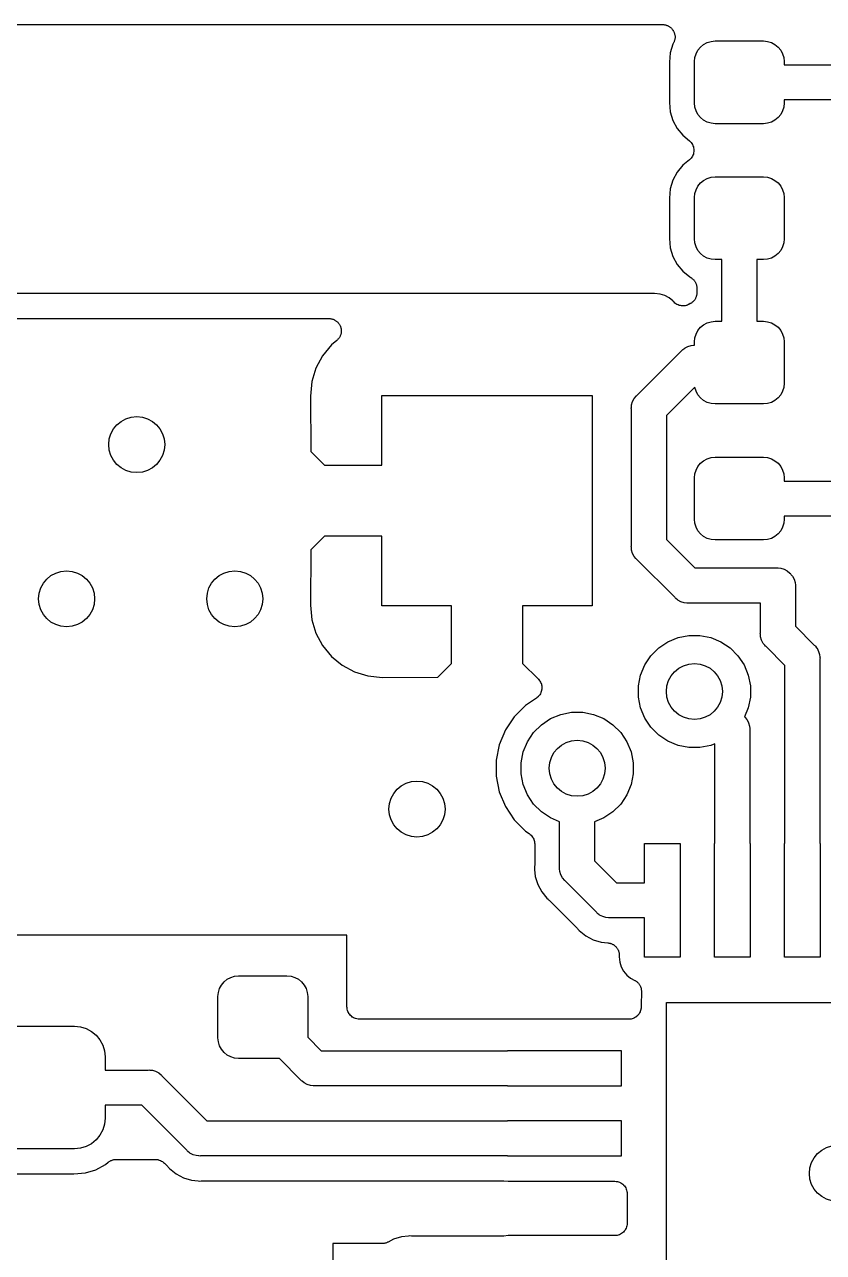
# Model space of a CAD drawing. Extents: x 1.98 to 5.9, y -3.93 to -1.98.
# Drawn here: x 4.5 to 4.7244, y -2.3214 to -1.9765 of the extents above; entities that cross this region are included whole.
import ezdxf

# ---------------------------------------------------------------- set-up
doc = ezdxf.new("R2010")
doc.units = 0
doc.header["$MEASUREMENT"] = 0
doc.layers.add('BLACK', color=7, linetype='CONTINUOUS')

msp = doc.modelspace()

# ---------------------------------------------------------------- linework, layer by layer
at = {"layer": 'BLACK', "linetype": 'CONTINUOUS'}
for p, q in [((2.27122, -1.97649), (4.67924, -1.97649)), ((4.67924, -1.97649), (4.67929, -1.97649)), ((4.67929, -1.97649), (4.67945, -1.97651)), ((4.67945, -1.97651), (4.67961, -1.97651)), ((4.67961, -1.97651), (4.67979, -1.97654)), ((4.67979, -1.97654), (4.67996, -1.97656)), ((4.67996, -1.97656), (4.68012, -1.97661)), ((4.68012, -1.97661), (4.68028, -1.97665)), ((4.68028, -1.97665), (4.68044, -1.97672)), ((4.68044, -1.97672), (4.68062, -1.97677)), ((4.68062, -1.97677), (4.68076, -1.97685)), ((4.68076, -1.97685), (4.68091, -1.97691)), ((4.68091, -1.97691), (4.68106, -1.97701)), ((4.68106, -1.97701), (4.68121, -1.9771)), ((4.68121, -1.9771), (4.68134, -1.97721)), ((4.68134, -1.97721), (4.68147, -1.9773)), ((4.68147, -1.9773), (4.6816, -1.97742)), ((4.6816, -1.97742), (4.68174, -1.97754)), ((4.68174, -1.97754), (4.68184, -1.97767)), ((4.68184, -1.97767), (4.68195, -1.97778)), ((4.68195, -1.97778), (4.68205, -1.97793)), ((4.68205, -1.97793), (4.68217, -1.97807)), ((4.68217, -1.97807), (4.68224, -1.97822)), ((4.68224, -1.97822), (4.68233, -1.97835)), ((4.68233, -1.97835), (4.6824, -1.97852)), ((4.6824, -1.97852), (4.68248, -1.97868)), ((4.68248, -1.97868), (4.68253, -1.97883)), ((4.68253, -1.97883), (4.68259, -1.97898)), ((4.68259, -1.97898), (4.68262, -1.97916)), ((4.68262, -1.97916), (4.68267, -1.97933)), ((4.68267, -1.97933), (4.68269, -1.97949)), ((4.68269, -1.97949), (4.68272, -1.97965)), ((4.68272, -1.97965), (4.68272, -1.97983)), ((4.68213, -1.982), (4.6814, -1.9844)), ((4.68232, -1.98164), (4.68213, -1.982)), ((4.68239, -1.98149), (4.68232, -1.98164)), ((4.68246, -1.98134), (4.68239, -1.98149)), ((4.68252, -1.98117), (4.68246, -1.98134)), ((4.68259, -1.98101), (4.68252, -1.98117)), ((4.68262, -1.98085), (4.68259, -1.98101)), ((4.68267, -1.98069), (4.68262, -1.98085)), ((4.68268, -1.98051), (4.68267, -1.98069)), ((4.68272, -1.98034), (4.68268, -1.98051)), ((4.68272, -1.97983), (4.68274, -1.98001)), ((4.68274, -1.98001), (4.68272, -1.98017)), ((4.68272, -1.98017), (4.68272, -1.98034)), ((4.68917, -1.98368), (4.68989, -1.9828)), ((4.68989, -1.9828), (4.69077, -1.98208)), ((4.69077, -1.98208), (4.69177, -1.98154)), ((4.69177, -1.98154), (4.69286, -1.98121)), ((4.69286, -1.98121), (4.694, -1.9811)), ((4.694, -1.9811), (4.70758, -1.9811)), ((4.70758, -1.9811), (4.70871, -1.98121)), ((4.70871, -1.98121), (4.7098, -1.98154)), ((4.7098, -1.98154), (4.7108, -1.98208)), ((4.7108, -1.98208), (4.71168, -1.9828)), ((4.71168, -1.9828), (4.71241, -1.98368)), ((4.6814, -1.9844), (4.68114, -1.98708)), ((4.68819, -1.98691), (4.6883, -1.98578)), ((4.6883, -1.98578), (4.68863, -1.98469)), ((4.68863, -1.98469), (4.68917, -1.98368)), ((4.71241, -1.98368), (4.71294, -1.98469)), ((4.71294, -1.98469), (4.71327, -1.98578)), ((4.71327, -1.98578), (4.71339, -1.98691)), ((4.68114, -1.98708), (4.68114, -1.99835)), ((4.68819, -1.99852), (4.68819, -1.98691)), ((4.71339, -1.98691), (4.71339, -1.9878)), ((4.71339, -1.9878), (4.74331, -1.9878)), ((4.68114, -1.99835), (4.6814, -2.00103)), ((4.6883, -1.99966), (4.68819, -1.99852)), ((4.68863, -2.00075), (4.6883, -1.99966)), ((4.71327, -1.99966), (4.71294, -2.00075)), ((4.71339, -1.99852), (4.71327, -1.99966)), ((4.74331, -1.99764), (4.71339, -1.99764)), ((4.71339, -1.99764), (4.71339, -1.99852)), ((4.6814, -2.00103), (4.68213, -2.00344)), ((4.68213, -2.00344), (4.68332, -2.00566)), ((4.68917, -2.00175), (4.68863, -2.00075)), ((4.68989, -2.00263), (4.68917, -2.00175)), ((4.69077, -2.00335), (4.68989, -2.00263)), ((4.69177, -2.00389), (4.69077, -2.00335)), ((4.69286, -2.00422), (4.69177, -2.00389)), ((4.7098, -2.00389), (4.70871, -2.00422)), ((4.7108, -2.00335), (4.7098, -2.00389)), ((4.71168, -2.00263), (4.7108, -2.00335)), ((4.71241, -2.00175), (4.71168, -2.00263)), ((4.71294, -2.00075), (4.71241, -2.00175)), ((4.68332, -2.00566), (4.68492, -2.0076)), ((4.694, -2.00433), (4.69286, -2.00422)), ((4.70758, -2.00433), (4.694, -2.00433)), ((4.70871, -2.00422), (4.70758, -2.00433)), ((4.68492, -2.0076), (4.68675, -2.00911)), ((4.68675, -2.00911), (4.68677, -2.00912)), ((4.68677, -2.00912), (4.68677, -2.00912)), ((4.68677, -2.00912), (4.68677, -2.00912)), ((4.68677, -2.00912), (4.68678, -2.00914)), ((4.68678, -2.00914), (4.68701, -2.00937)), ((4.68701, -2.00937), (4.68725, -2.00961)), ((4.68725, -2.00961), (4.68725, -2.00962)), ((4.68725, -2.00962), (4.68726, -2.00963)), ((4.68726, -2.00963), (4.68744, -2.0099)), ((4.68744, -2.0099), (4.68762, -2.01018)), ((4.68762, -2.01018), (4.68763, -2.01019)), ((4.68763, -2.01019), (4.68763, -2.0102)), ((4.68763, -2.0102), (4.68776, -2.01051)), ((4.68776, -2.01051), (4.68788, -2.01081)), ((4.68788, -2.01081), (4.68788, -2.01082)), ((4.68788, -2.01082), (4.68789, -2.01083)), ((4.68789, -2.01083), (4.68795, -2.01116)), ((4.68698, -2.01428), (4.68675, -2.01452)), ((4.68722, -2.01405), (4.68698, -2.01428)), ((4.68723, -2.01403), (4.68722, -2.01404)), ((4.68722, -2.01404), (4.68722, -2.01405)), ((4.68742, -2.01375), (4.68723, -2.01403)), ((4.6876, -2.01349), (4.68742, -2.01375)), ((4.68761, -2.01347), (4.6876, -2.01348)), ((4.6876, -2.01348), (4.6876, -2.01349)), ((4.68774, -2.01316), (4.68761, -2.01347)), ((4.68787, -2.01286), (4.68774, -2.01316)), ((4.68794, -2.01251), (4.68787, -2.01284)), ((4.68787, -2.01284), (4.68787, -2.01285)), ((4.68787, -2.01285), (4.68787, -2.01286)), ((4.68801, -2.01219), (4.68794, -2.01251)), ((4.68795, -2.01116), (4.68801, -2.01148)), ((4.68801, -2.01148), (4.68801, -2.01149)), ((4.68801, -2.01149), (4.68801, -2.0115)), ((4.68801, -2.0115), (4.68801, -2.01183)), ((4.68801, -2.01183), (4.68801, -2.01217)), ((4.68801, -2.01217), (4.68801, -2.01218)), ((4.68801, -2.01218), (4.68801, -2.01219)), ((4.68492, -2.01602), (4.68332, -2.01796)), ((4.68675, -2.01452), (4.68492, -2.01602)), ((4.68213, -2.02018), (4.6814, -2.02259)), ((4.68332, -2.01796), (4.68213, -2.02018)), ((4.68917, -2.02187), (4.68989, -2.02099)), ((4.68989, -2.02099), (4.69077, -2.02027)), ((4.69077, -2.02027), (4.69177, -2.01973)), ((4.69177, -2.01973), (4.69286, -2.0194)), ((4.69286, -2.0194), (4.694, -2.01929)), ((4.694, -2.01929), (4.70758, -2.01929)), ((4.70758, -2.01929), (4.70871, -2.0194)), ((4.70871, -2.0194), (4.7098, -2.01973)), ((4.7098, -2.01973), (4.7108, -2.02027)), ((4.7108, -2.02027), (4.71168, -2.02099)), ((4.71168, -2.02099), (4.71241, -2.02187)), ((4.6814, -2.02259), (4.68114, -2.02527)), ((4.68819, -2.0251), (4.6883, -2.02397)), ((4.6883, -2.02397), (4.68863, -2.02288)), ((4.68863, -2.02288), (4.68917, -2.02187)), ((4.71241, -2.02187), (4.71294, -2.02288)), ((4.71294, -2.02288), (4.71327, -2.02397)), ((4.71327, -2.02397), (4.71339, -2.0251)), ((4.68114, -2.02527), (4.68114, -2.03654)), ((4.68819, -2.03671), (4.68819, -2.0251)), ((4.71339, -2.0251), (4.71339, -2.03671)), ((4.68114, -2.03654), (4.6814, -2.03922)), ((4.6883, -2.03785), (4.68819, -2.03671)), ((4.68863, -2.03893), (4.6883, -2.03785)), ((4.71327, -2.03785), (4.71294, -2.03893)), ((4.71339, -2.03671), (4.71327, -2.03785)), ((4.6814, -2.03922), (4.68213, -2.04163)), ((4.68213, -2.04163), (4.68332, -2.04385)), ((4.68917, -2.03994), (4.68863, -2.03893)), ((4.68989, -2.04082), (4.68917, -2.03994)), ((4.69077, -2.04154), (4.68989, -2.04082)), ((4.69177, -2.04208), (4.69077, -2.04154)), ((4.7108, -2.04154), (4.7098, -2.04208)), ((4.71168, -2.04082), (4.7108, -2.04154)), ((4.71241, -2.03994), (4.71168, -2.04082)), ((4.71294, -2.03893), (4.71241, -2.03994)), ((4.68332, -2.04385), (4.68492, -2.04579)), ((4.69286, -2.04241), (4.69177, -2.04208)), ((4.694, -2.04252), (4.69286, -2.04241)), ((4.69587, -2.04252), (4.694, -2.04252)), ((4.69587, -2.05984), (4.69587, -2.04252)), ((4.70758, -2.04252), (4.70571, -2.04252)), ((4.70571, -2.04252), (4.70571, -2.05984)), ((4.70871, -2.04241), (4.70758, -2.04252)), ((4.7098, -2.04208), (4.70871, -2.04241)), ((4.68492, -2.04579), (4.68686, -2.04739)), ((4.68686, -2.04739), (4.68702, -2.04747)), ((4.68702, -2.04747), (4.68706, -2.0475)), ((4.68706, -2.0475), (4.68719, -2.04758)), ((4.68719, -2.04758), (4.68732, -2.04766)), ((4.68732, -2.04766), (4.68747, -2.04778)), ((4.68747, -2.04778), (4.68762, -2.04788)), ((4.68762, -2.04788), (4.68773, -2.04799)), ((4.68773, -2.04799), (4.68785, -2.04809)), ((4.68785, -2.04809), (4.68797, -2.04824)), ((4.68797, -2.04824), (4.6881, -2.04837)), ((4.6881, -2.04837), (4.68818, -2.0485)), ((4.68818, -2.0485), (4.68828, -2.04862)), ((4.68828, -2.04862), (4.68837, -2.04879)), ((4.68837, -2.04879), (4.68847, -2.04894)), ((4.67699, -2.05206), (4.29545, -2.05206)), ((4.67853, -2.05221), (4.67699, -2.05206)), ((4.67984, -2.0526), (4.67853, -2.05221)), ((4.68847, -2.04894), (4.68853, -2.04909)), ((4.68853, -2.04909), (4.6886, -2.04922)), ((4.6886, -2.04922), (4.68866, -2.0494)), ((4.68866, -2.0494), (4.68873, -2.04958)), ((4.68873, -2.04958), (4.68875, -2.04973)), ((4.68875, -2.04973), (4.6888, -2.04988)), ((4.6888, -2.04988), (4.68882, -2.05007)), ((4.68885, -2.05216), (4.68881, -2.05235)), ((4.68882, -2.05007), (4.68885, -2.05025)), ((4.68885, -2.05025), (4.68885, -2.0504)), ((4.68885, -2.0504), (4.68887, -2.05056)), ((4.68887, -2.05185), (4.68885, -2.05201)), ((4.68885, -2.05201), (4.68885, -2.05216)), ((4.68887, -2.05056), (4.68887, -2.0518)), ((4.68887, -2.0518), (4.68887, -2.05185)), ((4.68104, -2.05325), (4.67984, -2.0526)), ((4.6821, -2.05412), (4.68104, -2.05325)), ((4.68222, -2.05426), (4.6821, -2.05412)), ((4.68245, -2.05449), (4.68222, -2.05426)), ((4.68268, -2.05473), (4.68245, -2.05449)), ((4.68269, -2.05473), (4.68268, -2.05473)), ((4.6827, -2.05474), (4.68269, -2.05473)), ((4.68297, -2.05492), (4.6827, -2.05474)), ((4.68325, -2.05511), (4.68297, -2.05492)), ((4.68326, -2.05512), (4.68325, -2.05511)), ((4.68327, -2.05512), (4.68326, -2.05512)), ((4.68357, -2.05525), (4.68327, -2.05512)), ((4.68387, -2.05538), (4.68357, -2.05525)), ((4.68389, -2.05538), (4.68387, -2.05538)), ((4.6839, -2.05539), (4.68389, -2.05538)), ((4.68422, -2.05545), (4.6839, -2.05539)), ((4.68454, -2.05552), (4.68422, -2.05545)), ((4.68456, -2.05552), (4.68454, -2.05552)), ((4.68457, -2.05552), (4.68456, -2.05552)), ((4.6849, -2.05552), (4.68457, -2.05552)), ((4.68523, -2.05553), (4.6849, -2.05552)), ((4.68524, -2.05552), (4.68523, -2.05553)), ((4.68525, -2.05552), (4.68524, -2.05552)), ((4.68558, -2.05546), (4.68525, -2.05552)), ((4.6859, -2.0554), (4.68558, -2.05546)), ((4.68591, -2.0554), (4.6859, -2.0554)), ((4.68592, -2.05539), (4.68591, -2.0554)), ((4.68623, -2.05527), (4.68592, -2.05539)), ((4.68653, -2.05515), (4.68623, -2.05527)), ((4.68656, -2.05514), (4.68653, -2.05515)), ((4.68658, -2.05513), (4.68656, -2.05514)), ((4.68656, -2.05514), (4.68656, -2.05514)), ((4.68656, -2.05514), (4.68656, -2.05514)), ((4.68702, -2.05489), (4.68658, -2.05513)), ((4.68715, -2.0548), (4.68702, -2.05489)), ((4.68728, -2.05473), (4.68715, -2.0548)), ((4.68743, -2.05462), (4.68728, -2.05473)), ((4.68758, -2.05451), (4.68743, -2.05462)), ((4.68769, -2.0544), (4.68758, -2.05451)), ((4.68782, -2.0543), (4.68769, -2.0544)), ((4.68794, -2.05416), (4.68782, -2.0543)), ((4.68807, -2.05403), (4.68794, -2.05416)), ((4.68815, -2.0539), (4.68807, -2.05403)), ((4.68825, -2.05378), (4.68815, -2.0539)), ((4.68834, -2.05362), (4.68825, -2.05378)), ((4.68845, -2.05346), (4.68834, -2.05362)), ((4.68851, -2.05332), (4.68845, -2.05346)), ((4.68858, -2.05318), (4.68851, -2.05332)), ((4.68864, -2.053), (4.68858, -2.05318)), ((4.68871, -2.05283), (4.68864, -2.053)), ((4.68874, -2.05268), (4.68871, -2.05283)), ((4.68879, -2.05253), (4.68874, -2.05268)), ((4.68881, -2.05235), (4.68879, -2.05253)), ((4.29878, -2.05906), (4.58547, -2.05906)), ((4.58547, -2.05906), (4.58552, -2.05906)), ((4.58552, -2.05906), (4.58568, -2.05907)), ((4.58568, -2.05907), (4.58585, -2.05908)), ((4.58585, -2.05908), (4.58602, -2.05911)), ((4.58602, -2.05911), (4.5862, -2.05913)), ((4.5862, -2.05913), (4.58636, -2.05918)), ((4.58636, -2.05918), (4.58652, -2.05922)), ((4.58652, -2.05922), (4.58668, -2.05928)), ((4.58668, -2.05928), (4.58685, -2.05934)), ((4.58685, -2.05934), (4.58699, -2.05942)), ((4.58699, -2.05942), (4.58715, -2.05948)), ((4.58715, -2.05948), (4.58729, -2.05958)), ((4.58729, -2.05958), (4.58745, -2.05967)), ((4.58745, -2.05967), (4.58758, -2.05977)), ((4.58758, -2.05977), (4.58771, -2.05987)), ((4.58771, -2.05987), (4.58784, -2.05999)), ((4.58784, -2.05999), (4.58797, -2.06011)), ((4.58797, -2.06011), (4.58808, -2.06024)), ((4.58808, -2.06024), (4.58819, -2.06035)), ((4.58819, -2.06035), (4.58829, -2.0605)), ((4.58829, -2.0605), (4.5884, -2.06064)), ((4.5884, -2.06064), (4.58848, -2.06079)), ((4.58848, -2.06079), (4.58857, -2.06092)), ((4.58857, -2.06092), (4.58863, -2.06109)), ((4.58863, -2.06109), (4.58872, -2.06124)), ((4.58872, -2.06124), (4.58876, -2.0614)), ((4.58876, -2.0614), (4.58883, -2.06156)), ((4.58883, -2.06156), (4.58886, -2.06173)), ((4.58886, -2.06173), (4.58891, -2.0619)), ((4.58891, -2.0619), (4.58892, -2.06206)), ((4.58892, -2.06206), (4.58896, -2.06223)), ((4.58896, -2.06223), (4.58895, -2.0624)), ((4.58895, -2.0624), (4.58897, -2.06258)), ((4.58897, -2.06258), (4.58895, -2.06274)), ((4.68863, -2.06343), (4.68917, -2.06242)), ((4.68917, -2.06242), (4.68989, -2.06154)), ((4.68989, -2.06154), (4.69077, -2.06082)), ((4.69077, -2.06082), (4.69177, -2.06028)), ((4.69177, -2.06028), (4.69286, -2.05995)), ((4.69286, -2.05995), (4.694, -2.05984)), ((4.694, -2.05984), (4.69587, -2.05984)), ((4.70571, -2.05984), (4.70758, -2.05984)), ((4.70758, -2.05984), (4.70871, -2.05995)), ((4.70871, -2.05995), (4.7098, -2.06028)), ((4.7098, -2.06028), (4.7108, -2.06082)), ((4.7108, -2.06082), (4.71168, -2.06154)), ((4.71168, -2.06154), (4.71241, -2.06242)), ((4.71241, -2.06242), (4.71294, -2.06343)), ((4.58769, -2.06526), (4.58618, -2.0665)), ((4.58781, -2.06514), (4.58769, -2.06526)), ((4.58794, -2.06504), (4.58781, -2.06514)), ((4.58805, -2.0649), (4.58794, -2.06504)), ((4.58817, -2.06478), (4.58805, -2.0649)), ((4.58827, -2.06464), (4.58817, -2.06478)), ((4.58837, -2.06451), (4.58827, -2.06464)), ((4.58846, -2.06436), (4.58837, -2.06451)), ((4.58855, -2.06421), (4.58846, -2.06436)), ((4.58862, -2.06406), (4.58855, -2.06421)), ((4.5887, -2.06391), (4.58862, -2.06406)), ((4.58875, -2.06374), (4.5887, -2.06391)), ((4.58882, -2.06358), (4.58875, -2.06374)), ((4.58885, -2.06342), (4.58882, -2.06358)), ((4.5889, -2.06326), (4.58885, -2.06342)), ((4.58892, -2.06308), (4.5889, -2.06326)), ((4.58895, -2.06291), (4.58892, -2.06308)), ((4.58895, -2.06274), (4.58895, -2.06291)), ((4.68819, -2.06565), (4.6883, -2.06452)), ((4.68819, -2.06651), (4.68819, -2.06565)), ((4.6883, -2.06452), (4.68863, -2.06343)), ((4.71294, -2.06343), (4.71327, -2.06452)), ((4.71327, -2.06452), (4.71339, -2.06565)), ((4.71339, -2.06565), (4.71339, -2.07726)), ((4.58618, -2.0665), (4.58368, -2.06954)), ((4.67208, -2.0806), (4.68454, -2.06815)), ((4.68454, -2.06815), (4.68469, -2.06796)), ((4.68469, -2.06796), (4.68488, -2.06781)), ((4.68488, -2.06781), (4.68544, -2.06735)), ((4.68488, -2.06781), (4.68488, -2.06781)), ((4.68544, -2.06735), (4.68557, -2.06728)), ((4.68557, -2.06728), (4.6863, -2.06689)), ((4.6863, -2.06689), (4.68722, -2.06661)), ((4.68722, -2.06661), (4.68795, -2.06654)), ((4.68795, -2.06654), (4.68819, -2.06651)), ((4.68795, -2.06654), (4.68795, -2.06654)), ((4.58368, -2.06954), (4.58183, -2.07302)), ((4.58183, -2.07302), (4.58068, -2.07679)), ((4.58068, -2.07679), (4.58028, -2.08087)), ((4.68829, -2.07831), (4.68031, -2.08629)), ((4.6883, -2.0784), (4.68829, -2.07831)), ((4.68863, -2.07949), (4.6883, -2.0784)), ((4.68917, -2.08049), (4.68863, -2.07949)), ((4.71294, -2.07949), (4.71241, -2.08049)), ((4.71327, -2.0784), (4.71294, -2.07949)), ((4.71339, -2.07726), (4.71327, -2.0784)), ((4.58028, -2.08087), (4.58038, -2.0964)), ((4.60039, -2.10024), (4.60039, -2.08071)), ((4.60039, -2.08071), (4.65945, -2.08071)), ((4.65945, -2.08071), (4.65945, -2.13976)), ((4.67054, -2.08329), (4.67082, -2.08236)), ((4.67082, -2.08236), (4.67128, -2.08151)), ((4.67128, -2.08151), (4.6719, -2.08076)), ((4.6719, -2.08076), (4.67208, -2.0806)), ((4.68989, -2.08137), (4.68917, -2.08049)), ((4.69077, -2.08209), (4.68989, -2.08137)), ((4.69177, -2.08263), (4.69077, -2.08209)), ((4.69286, -2.08296), (4.69177, -2.08263)), ((4.694, -2.08307), (4.69286, -2.08296)), ((4.70758, -2.08307), (4.694, -2.08307)), ((4.70871, -2.08296), (4.70758, -2.08307)), ((4.7098, -2.08263), (4.70871, -2.08296)), ((4.7108, -2.08209), (4.7098, -2.08263)), ((4.71168, -2.08137), (4.7108, -2.08209)), ((4.71241, -2.08049), (4.71168, -2.08137)), ((4.67045, -2.08425), (4.67047, -2.08401)), ((4.67047, -2.08449), (4.67045, -2.08425)), ((4.67047, -2.08401), (4.67054, -2.08329)), ((4.67047, -2.08401), (4.67047, -2.08401)), ((4.67047, -2.12292), (4.67047, -2.08449)), ((4.68031, -2.08629), (4.68031, -2.12112)), ((4.58038, -2.0964), (4.58422, -2.10024)), ((4.58422, -2.10024), (4.60039, -2.10024)), ((4.68917, -2.10061), (4.68989, -2.09973)), ((4.68989, -2.09973), (4.69077, -2.09901)), ((4.69077, -2.09901), (4.69177, -2.09847)), ((4.69177, -2.09847), (4.69286, -2.09814)), ((4.69286, -2.09814), (4.694, -2.09803)), ((4.694, -2.09803), (4.70758, -2.09803)), ((4.70758, -2.09803), (4.70871, -2.09814)), ((4.70871, -2.09814), (4.7098, -2.09847)), ((4.7098, -2.09847), (4.7108, -2.09901)), ((4.7108, -2.09901), (4.71168, -2.09973)), ((4.71168, -2.09973), (4.71241, -2.10061)), ((4.68819, -2.10384), (4.6883, -2.10271)), ((4.68819, -2.11545), (4.68819, -2.10384)), ((4.6883, -2.10271), (4.68863, -2.10162)), ((4.68863, -2.10162), (4.68917, -2.10061)), ((4.71241, -2.10061), (4.71294, -2.10162)), ((4.71294, -2.10162), (4.71327, -2.10271)), ((4.71327, -2.10271), (4.71339, -2.10384)), ((4.71339, -2.10384), (4.71339, -2.10472)), ((4.71339, -2.10472), (4.74331, -2.10472)), ((4.6883, -2.11659), (4.68819, -2.11545)), ((4.68863, -2.11768), (4.6883, -2.11659)), ((4.68917, -2.11868), (4.68863, -2.11768)), ((4.71294, -2.11768), (4.71241, -2.11868)), ((4.71327, -2.11659), (4.71294, -2.11768)), ((4.71339, -2.11545), (4.71327, -2.11659)), ((4.74331, -2.11457), (4.71339, -2.11457)), ((4.71339, -2.11457), (4.71339, -2.11545)), ((4.58422, -2.12024), (4.58038, -2.12407)), ((4.60039, -2.12024), (4.58422, -2.12024)), ((4.60039, -2.13976), (4.60039, -2.12024)), ((4.68031, -2.12112), (4.68833, -2.12913)), ((4.68989, -2.11956), (4.68917, -2.11868)), ((4.69077, -2.12028), (4.68989, -2.11956)), ((4.69177, -2.12082), (4.69077, -2.12028)), ((4.69286, -2.12115), (4.69177, -2.12082)), ((4.694, -2.12126), (4.69286, -2.12115)), ((4.70871, -2.12115), (4.70758, -2.12126)), ((4.7098, -2.12082), (4.70871, -2.12115)), ((4.7108, -2.12028), (4.7098, -2.12082)), ((4.71168, -2.11956), (4.7108, -2.12028)), ((4.71241, -2.11868), (4.71168, -2.11956)), ((4.58038, -2.12407), (4.58028, -2.1396)), ((4.67045, -2.12316), (4.67047, -2.12292)), ((4.67047, -2.1234), (4.67045, -2.12316)), ((4.67052, -2.12384), (4.67047, -2.1234)), ((4.67054, -2.12412), (4.67052, -2.12384)), ((4.67082, -2.12505), (4.67054, -2.12412)), ((4.70758, -2.12126), (4.694, -2.12126)), ((4.67128, -2.12591), (4.67082, -2.12505)), ((4.67174, -2.12646), (4.67128, -2.12591)), ((4.6719, -2.12665), (4.67174, -2.12646)), ((4.67208, -2.12681), (4.6719, -2.12665)), ((4.68264, -2.13736), (4.67208, -2.12681)), ((4.68833, -2.12913), (4.71123, -2.12913)), ((4.71123, -2.12913), (4.71147, -2.12911)), ((4.71147, -2.12911), (4.71171, -2.12913)), ((4.71171, -2.12913), (4.71171, -2.12913)), ((4.71171, -2.12913), (4.71243, -2.12921)), ((4.71243, -2.12921), (4.71336, -2.12949)), ((4.71336, -2.12949), (4.71422, -2.12994)), ((4.71422, -2.12994), (4.71496, -2.13056)), ((4.71496, -2.13056), (4.71503, -2.13064)), ((4.71503, -2.13064), (4.71511, -2.1307)), ((4.71511, -2.1307), (4.71526, -2.13089)), ((4.71526, -2.13089), (4.71537, -2.13103)), ((4.71537, -2.13103), (4.71573, -2.13145)), ((4.71573, -2.13145), (4.71618, -2.13231)), ((4.71618, -2.13231), (4.71646, -2.13324)), ((4.71646, -2.13324), (4.71654, -2.13396)), ((4.71654, -2.13396), (4.71654, -2.13396)), ((4.71654, -2.13396), (4.71656, -2.1342)), ((4.71656, -2.1342), (4.71654, -2.13444)), ((4.71654, -2.13444), (4.71654, -2.14552)), ((4.68279, -2.13755), (4.68264, -2.13736)), ((4.68298, -2.13771), (4.68279, -2.13755)), ((4.68344, -2.13808), (4.68298, -2.13771)), ((4.68298, -2.13771), (4.68298, -2.13771)), ((4.68354, -2.13817), (4.68344, -2.13808)), ((4.6844, -2.13862), (4.68354, -2.13817)), ((4.58028, -2.1396), (4.58068, -2.14368)), ((4.61992, -2.13976), (4.60039, -2.13976)), ((4.61992, -2.15594), (4.61992, -2.13976)), ((4.65945, -2.13976), (4.63992, -2.13976)), ((4.63992, -2.13976), (4.63992, -2.15594)), ((4.68533, -2.13891), (4.6844, -2.13862)), ((4.68605, -2.13898), (4.68533, -2.13891)), ((4.68629, -2.139), (4.68605, -2.13898)), ((4.68605, -2.13898), (4.68605, -2.13898)), ((4.68653, -2.13898), (4.68629, -2.139)), ((4.70669, -2.13898), (4.68653, -2.13898)), ((4.70669, -2.14732), (4.70669, -2.13898)), ((4.58068, -2.14368), (4.58183, -2.14745)), ((4.58183, -2.14745), (4.58368, -2.15093)), ((4.68071, -2.14989), (4.68358, -2.1487)), ((4.68358, -2.1487), (4.68662, -2.14809)), ((4.68662, -2.14809), (4.68972, -2.14809)), ((4.68972, -2.14809), (4.69276, -2.1487)), ((4.69276, -2.1487), (4.69563, -2.14989)), ((4.70667, -2.14756), (4.70669, -2.14732)), ((4.70669, -2.1478), (4.70667, -2.14756)), ((4.7067, -2.14789), (4.70669, -2.1478)), ((4.70676, -2.14852), (4.7067, -2.14789)), ((4.70705, -2.14945), (4.70676, -2.14852)), ((4.71654, -2.14552), (4.72181, -2.1508)), ((4.58368, -2.15093), (4.58618, -2.15397)), ((4.67594, -2.1538), (4.67813, -2.15161)), ((4.67813, -2.15161), (4.68071, -2.14989)), ((4.69563, -2.14989), (4.69821, -2.15161)), ((4.69821, -2.15161), (4.7004, -2.1538)), ((4.7075, -2.15031), (4.70705, -2.14945)), ((4.70794, -2.15085), (4.7075, -2.15031)), ((4.70812, -2.15106), (4.70794, -2.15085)), ((4.70831, -2.15121), (4.70812, -2.15106)), ((4.71358, -2.15649), (4.70831, -2.15121)), ((4.72181, -2.1508), (4.722, -2.15095)), ((4.722, -2.15095), (4.72215, -2.15114)), ((4.72215, -2.15114), (4.72215, -2.15114)), ((4.72215, -2.15114), (4.72248, -2.15153)), ((4.72248, -2.15153), (4.72262, -2.1517)), ((4.72262, -2.1517), (4.72307, -2.15256)), ((4.58618, -2.15397), (4.58923, -2.15647)), ((4.67421, -2.15638), (4.67594, -2.1538)), ((4.7004, -2.1538), (4.70213, -2.15638)), ((4.72307, -2.15256), (4.72335, -2.15348)), ((4.72335, -2.15348), (4.72343, -2.15421)), ((4.72343, -2.15421), (4.72343, -2.15421)), ((4.72343, -2.15421), (4.72345, -2.15445)), ((4.72345, -2.15445), (4.72343, -2.15469)), ((4.72343, -2.15469), (4.72343, -2.2065)), ((4.58923, -2.15647), (4.5927, -2.15833)), ((4.5927, -2.15833), (4.59647, -2.15947)), ((4.61609, -2.15977), (4.61992, -2.15594)), ((4.63992, -2.15594), (4.6443, -2.16032)), ((4.67303, -2.15925), (4.67421, -2.15638)), ((4.70213, -2.15638), (4.70331, -2.15925)), ((4.71358, -2.19642), (4.71358, -2.15649)), ((4.59647, -2.15947), (4.60055, -2.15988)), ((4.60055, -2.15988), (4.61609, -2.15977)), ((4.6443, -2.16032), (4.64432, -2.16034)), ((4.64432, -2.16034), (4.64432, -2.16034)), ((4.64432, -2.16034), (4.64432, -2.16034)), ((4.64432, -2.16034), (4.64434, -2.16036)), ((4.64434, -2.16036), (4.64454, -2.16061)), ((4.64454, -2.16061), (4.64475, -2.16087)), ((4.64475, -2.16087), (4.64476, -2.16088)), ((4.64476, -2.16088), (4.64476, -2.16089)), ((4.64476, -2.16089), (4.64491, -2.16118)), ((4.64491, -2.16118), (4.64507, -2.16148)), ((4.64507, -2.16148), (4.64507, -2.16149)), ((4.64507, -2.16149), (4.64508, -2.1615)), ((4.64508, -2.1615), (4.64517, -2.16181)), ((4.64517, -2.16181), (4.64526, -2.16213)), ((4.64526, -2.16213), (4.64526, -2.16214)), ((4.64526, -2.16214), (4.64527, -2.16215)), ((4.64527, -2.16215), (4.6453, -2.16248)), ((4.6453, -2.16248), (4.64533, -2.16281)), ((4.67242, -2.16229), (4.67303, -2.15925)), ((4.67242, -2.16539), (4.67242, -2.16229)), ((4.70331, -2.15925), (4.70392, -2.16229)), ((4.70392, -2.16229), (4.70392, -2.16539)), ((4.64377, -2.16571), (4.64073, -2.16774)), ((4.64403, -2.16549), (4.64377, -2.16571)), ((4.64429, -2.16529), (4.64403, -2.16549)), ((4.6443, -2.16527), (4.64429, -2.16528)), ((4.64429, -2.16528), (4.64429, -2.16529)), ((4.64451, -2.16502), (4.6443, -2.16527)), ((4.64472, -2.16476), (4.64451, -2.16502)), ((4.64473, -2.16475), (4.64472, -2.16476)), ((4.64489, -2.16445), (4.64473, -2.16474)), ((4.64473, -2.16474), (4.64473, -2.16475)), ((4.64505, -2.16416), (4.64489, -2.16445)), ((4.64506, -2.16414), (4.64505, -2.16415)), ((4.64505, -2.16415), (4.64505, -2.16416)), ((4.64516, -2.16382), (4.64506, -2.16414)), ((4.64525, -2.16351), (4.64516, -2.16382)), ((4.64526, -2.16349), (4.64525, -2.1635)), ((4.64525, -2.1635), (4.64525, -2.16351)), ((4.64529, -2.16316), (4.64526, -2.16349)), ((4.64533, -2.16283), (4.64529, -2.16316)), ((4.64533, -2.16281), (4.64533, -2.16282)), ((4.64533, -2.16282), (4.64533, -2.16283)), ((4.67303, -2.16844), (4.67242, -2.16539)), ((4.70392, -2.16539), (4.70331, -2.16844)), ((4.64073, -2.16774), (4.63756, -2.17091)), ((4.67421, -2.1713), (4.67303, -2.16844)), ((4.70331, -2.16844), (4.70227, -2.17096)), ((4.63756, -2.17091), (4.63507, -2.17463)), ((4.64519, -2.17318), (4.64777, -2.17145)), ((4.64777, -2.17145), (4.65064, -2.17026)), ((4.65064, -2.17026), (4.65368, -2.16966)), ((4.65368, -2.16966), (4.65678, -2.16966)), ((4.65678, -2.16966), (4.65982, -2.17026)), ((4.65982, -2.17026), (4.66269, -2.17145)), ((4.66269, -2.17145), (4.66527, -2.17318)), ((4.67594, -2.17388), (4.67421, -2.1713)), ((4.70227, -2.17096), (4.70232, -2.17099)), ((4.70232, -2.17099), (4.70247, -2.17118)), ((4.70247, -2.17118), (4.70293, -2.17174)), ((4.70293, -2.17174), (4.70335, -2.17253)), ((4.70335, -2.17253), (4.70339, -2.1726)), ((4.70339, -2.1726), (4.70367, -2.17353)), ((4.63507, -2.17463), (4.63336, -2.17877)), ((4.64128, -2.17795), (4.643, -2.17537)), ((4.643, -2.17537), (4.64519, -2.17318)), ((4.66527, -2.17318), (4.66746, -2.17537)), ((4.66746, -2.17537), (4.66919, -2.17795)), ((4.67813, -2.17607), (4.67594, -2.17388)), ((4.68071, -2.1778), (4.67813, -2.17607)), ((4.70367, -2.17353), (4.70374, -2.17425)), ((4.70374, -2.17425), (4.70374, -2.17425)), ((4.70374, -2.17425), (4.70376, -2.17449)), ((4.70376, -2.17449), (4.70374, -2.17473)), ((4.70374, -2.17473), (4.70374, -2.2065)), ((4.63336, -2.17877), (4.63248, -2.18317)), ((4.64009, -2.18081), (4.64128, -2.17795)), ((4.66919, -2.17795), (4.67037, -2.18081)), ((4.68358, -2.17899), (4.68071, -2.1778)), ((4.68662, -2.17959), (4.68358, -2.17899)), ((4.68972, -2.17959), (4.68662, -2.17959)), ((4.69276, -2.17899), (4.68972, -2.17959)), ((4.6939, -2.17852), (4.69276, -2.17899)), ((4.6939, -2.2065), (4.6939, -2.17852)), ((4.63248, -2.18317), (4.63248, -2.18765)), ((4.63948, -2.18386), (4.64009, -2.18081)), ((4.67037, -2.18081), (4.67098, -2.18386)), ((4.63948, -2.18696), (4.63948, -2.18386)), ((4.67098, -2.18386), (4.67098, -2.18696)), ((4.63248, -2.18765), (4.63336, -2.19204)), ((4.64009, -2.19), (4.63948, -2.18696)), ((4.64128, -2.19287), (4.64009, -2.19)), ((4.67037, -2.19), (4.66919, -2.19287)), ((4.67098, -2.18696), (4.67037, -2.19)), ((4.63336, -2.19204), (4.63507, -2.19618)), ((4.643, -2.19545), (4.64128, -2.19287)), ((4.66919, -2.19287), (4.66746, -2.19545)), ((4.63507, -2.19618), (4.63756, -2.19991)), ((4.64519, -2.19764), (4.643, -2.19545)), ((4.66746, -2.19545), (4.66527, -2.19764)), ((4.71358, -2.2065), (4.71358, -2.19642)), ((4.71358, -2.19642), (4.71358, -2.19642)), ((4.63756, -2.19991), (4.64073, -2.20308)), ((4.64777, -2.19936), (4.64519, -2.19764)), ((4.65031, -2.20041), (4.64777, -2.19936)), ((4.65031, -2.2132), (4.65031, -2.20041)), ((4.66269, -2.19936), (4.66015, -2.20041)), ((4.66015, -2.20041), (4.66015, -2.21141)), ((4.66527, -2.19764), (4.66269, -2.19936)), ((4.64073, -2.20308), (4.64175, -2.20376)), ((4.64175, -2.20376), (4.64177, -2.20377)), ((4.64177, -2.20377), (4.64177, -2.20377)), ((4.64177, -2.20377), (4.64177, -2.20377)), ((4.64177, -2.20377), (4.6418, -2.20379)), ((4.6418, -2.20379), (4.64204, -2.204)), ((4.64204, -2.204), (4.64229, -2.20421)), ((4.64229, -2.20421), (4.6423, -2.20422)), ((4.6423, -2.20422), (4.64232, -2.20423)), ((4.64232, -2.20423), (4.64252, -2.20448)), ((4.64252, -2.20448), (4.64273, -2.20473)), ((4.64273, -2.20473), (4.64273, -2.20475)), ((4.64273, -2.20475), (4.64274, -2.20476)), ((4.64274, -2.20476), (4.64289, -2.20505)), ((4.64289, -2.20505), (4.64305, -2.20534)), ((4.64305, -2.20534), (4.64305, -2.20535)), ((4.64305, -2.20535), (4.64306, -2.20537)), ((4.64306, -2.20537), (4.64315, -2.20568)), ((4.64315, -2.20568), (4.64324, -2.20599)), ((4.64324, -2.20599), (4.64325, -2.20601)), ((4.64325, -2.20601), (4.64325, -2.20602)), ((4.64325, -2.20602), (4.64328, -2.20635)), ((4.64328, -2.20635), (4.64331, -2.20667)), ((4.64331, -2.20667), (4.64331, -2.21269)), ((4.67413, -2.21758), (4.67413, -2.2065)), ((4.67413, -2.2065), (4.68413, -2.2065)), ((4.68413, -2.2065), (4.68413, -2.2385)), ((4.69382, -2.2385), (4.69382, -2.2065)), ((4.69382, -2.2065), (4.6939, -2.2065)), ((4.70374, -2.2065), (4.70382, -2.2065)), ((4.70382, -2.2065), (4.70382, -2.2385)), ((4.7135, -2.2385), (4.7135, -2.2065)), ((4.7135, -2.2065), (4.71358, -2.2065)), ((4.72343, -2.2065), (4.7235, -2.2065)), ((4.7235, -2.2065), (4.7235, -2.2385)), ((4.64329, -2.21303), (4.64325, -2.21344)), ((4.64325, -2.21344), (4.64329, -2.21386)), ((4.64331, -2.21274), (4.64329, -2.21288)), ((4.64329, -2.21288), (4.64329, -2.21303)), ((4.64329, -2.21386), (4.64348, -2.21578)), ((4.64331, -2.21269), (4.64331, -2.21274)), ((4.65029, -2.21344), (4.65031, -2.2132)), ((4.65031, -2.21369), (4.65029, -2.21344)), ((4.65038, -2.21441), (4.65031, -2.21369)), ((4.65031, -2.21369), (4.65031, -2.21369)), ((4.66015, -2.21141), (4.66633, -2.21758)), ((4.64348, -2.21578), (4.64416, -2.21803)), ((4.65066, -2.21534), (4.65038, -2.21441)), ((4.65112, -2.21619), (4.65066, -2.21534)), ((4.65173, -2.21694), (4.65112, -2.21619)), ((4.65192, -2.21709), (4.65173, -2.21694)), ((4.66064, -2.22581), (4.65192, -2.21709)), ((4.66633, -2.21758), (4.67413, -2.21758)), ((4.64416, -2.21803), (4.64527, -2.2201)), ((4.64527, -2.2201), (4.64676, -2.22191)), ((4.64676, -2.22191), (4.64708, -2.22218)), ((4.64708, -2.22218), (4.64712, -2.22221)), ((4.64712, -2.22221), (4.64722, -2.22232)), ((4.64722, -2.22232), (4.64734, -2.22241)), ((4.64734, -2.22241), (4.65533, -2.2304)), ((4.66079, -2.226), (4.66064, -2.22581)), ((4.66098, -2.22615), (4.66079, -2.226)), ((4.66145, -2.22654), (4.66098, -2.22615)), ((4.66098, -2.22615), (4.66098, -2.22615)), ((4.66154, -2.22662), (4.66145, -2.22654)), ((4.6624, -2.22707), (4.66154, -2.22662)), ((4.66333, -2.22735), (4.6624, -2.22707)), ((4.66405, -2.22743), (4.66333, -2.22735)), ((4.66429, -2.22745), (4.66405, -2.22743)), ((4.66405, -2.22743), (4.66405, -2.22743)), ((4.66453, -2.22743), (4.66429, -2.22745)), ((4.67413, -2.22743), (4.66453, -2.22743)), ((4.67413, -2.2385), (4.67413, -2.22743)), ((4.65533, -2.2304), (4.65536, -2.23043)), ((4.65536, -2.23043), (4.65545, -2.23055)), ((4.65545, -2.23055), (4.65556, -2.23065)), ((4.65556, -2.23065), (4.65582, -2.23097)), ((4.65582, -2.23097), (4.65764, -2.23246)), ((4.59038, -2.23228), (4.47943, -2.23228)), ((4.59054, -2.2323), (4.59038, -2.23228)), ((4.59055, -2.23246), (4.59054, -2.2323)), ((4.59055, -2.25241), (4.59055, -2.23246)), ((4.65764, -2.23246), (4.65971, -2.23357)), ((4.65971, -2.23357), (4.66195, -2.23425)), ((4.66195, -2.23425), (4.66388, -2.23444)), ((4.66388, -2.23444), (4.66388, -2.23444)), ((4.66388, -2.23444), (4.66393, -2.23445)), ((4.66393, -2.23445), (4.66397, -2.23445)), ((4.66397, -2.23445), (4.66413, -2.23449)), ((4.66413, -2.23449), (4.66429, -2.2345)), ((4.66429, -2.2345), (4.66446, -2.23456)), ((4.66446, -2.23456), (4.66464, -2.23459)), ((4.66464, -2.23459), (4.66479, -2.23466)), ((4.66479, -2.23466), (4.66494, -2.2347)), ((4.66494, -2.2347), (4.6651, -2.23479)), ((4.6651, -2.23479), (4.66527, -2.23486)), ((4.66527, -2.23486), (4.6654, -2.23495)), ((4.6654, -2.23495), (4.66554, -2.23503)), ((4.66554, -2.23503), (4.66568, -2.23515)), ((4.66568, -2.23515), (4.66583, -2.23525)), ((4.66583, -2.23525), (4.66594, -2.23536)), ((4.66594, -2.23536), (4.66607, -2.23546)), ((4.66607, -2.23546), (4.66618, -2.23561)), ((4.66618, -2.23561), (4.66631, -2.23574)), ((4.66631, -2.23574), (4.6664, -2.23587)), ((4.6664, -2.23587), (4.6665, -2.23599)), ((4.6665, -2.23599), (4.66658, -2.23616)), ((4.66658, -2.23616), (4.66669, -2.23631)), ((4.66669, -2.23631), (4.66674, -2.23646)), ((4.66674, -2.23646), (4.66682, -2.2366)), ((4.66682, -2.2366), (4.66687, -2.23677)), ((4.66687, -2.23677), (4.66694, -2.23694)), ((4.66694, -2.23694), (4.66697, -2.2371)), ((4.66697, -2.2371), (4.66702, -2.23725)), ((4.66702, -2.23725), (4.66703, -2.23743)), ((4.66703, -2.23743), (4.66707, -2.23761)), ((4.66707, -2.23761), (4.66707, -2.23777)), ((4.66707, -2.23777), (4.66708, -2.23793)), ((4.66708, -2.23793), (4.66708, -2.23833)), ((4.66708, -2.23833), (4.66724, -2.23988)), ((4.66724, -2.23988), (4.66764, -2.2412)), ((4.66764, -2.2412), (4.66829, -2.24241)), ((4.68413, -2.2385), (4.67413, -2.2385)), ((4.70382, -2.2385), (4.69382, -2.2385)), ((4.7235, -2.2385), (4.7135, -2.2385)), ((4.55603, -2.2454), (4.55691, -2.24468)), ((4.55691, -2.24468), (4.55792, -2.24414)), ((4.55792, -2.24414), (4.559, -2.24381)), ((4.559, -2.24381), (4.56014, -2.2437)), ((4.56014, -2.2437), (4.57372, -2.2437)), ((4.57372, -2.2437), (4.57485, -2.24381)), ((4.57485, -2.24381), (4.57594, -2.24414)), ((4.57594, -2.24414), (4.57695, -2.24468)), ((4.57695, -2.24468), (4.57783, -2.2454)), ((4.66829, -2.24241), (4.66916, -2.24348)), ((4.66916, -2.24348), (4.67023, -2.24435)), ((4.67023, -2.24435), (4.67146, -2.24501)), ((4.67146, -2.24501), (4.6715, -2.24503)), ((4.6715, -2.24503), (4.67166, -2.24514)), ((4.67166, -2.24514), (4.67182, -2.24524)), ((4.67182, -2.24524), (4.67194, -2.24533)), ((4.67194, -2.24533), (4.67206, -2.24542)), ((4.55433, -2.24951), (4.55444, -2.24837)), ((4.55444, -2.24837), (4.55477, -2.24729)), ((4.55477, -2.24729), (4.55531, -2.24628)), ((4.55531, -2.24628), (4.55603, -2.2454)), ((4.57783, -2.2454), (4.57855, -2.24628)), ((4.57855, -2.24628), (4.57909, -2.24729)), ((4.57909, -2.24729), (4.57942, -2.24837)), ((4.57942, -2.24837), (4.57953, -2.24951)), ((4.67206, -2.24542), (4.6722, -2.24556)), ((4.6722, -2.24556), (4.67234, -2.24568)), ((4.67234, -2.24568), (4.67243, -2.2458)), ((4.67243, -2.2458), (4.67254, -2.24591)), ((4.67254, -2.24591), (4.67264, -2.24607)), ((4.67264, -2.24607), (4.67276, -2.24622)), ((4.67276, -2.24622), (4.67283, -2.24635)), ((4.67283, -2.24635), (4.67291, -2.24648)), ((4.67291, -2.24648), (4.67298, -2.24666)), ((4.67298, -2.24666), (4.67307, -2.24683)), ((4.67307, -2.24683), (4.67311, -2.24698)), ((4.67311, -2.24698), (4.67317, -2.24712)), ((4.67317, -2.24712), (4.6732, -2.2473)), ((4.6732, -2.2473), (4.67325, -2.24749)), ((4.67331, -2.24817), (4.67323, -2.25195)), ((4.67325, -2.24749), (4.67326, -2.24764)), ((4.67326, -2.24764), (4.67329, -2.24779)), ((4.67329, -2.24779), (4.67329, -2.24798)), ((4.67329, -2.24798), (4.67331, -2.24817)), ((4.55433, -2.26112), (4.55433, -2.24951)), ((4.57953, -2.24951), (4.57953, -2.26095)), ((4.67323, -2.25195), (4.67323, -2.25199)), ((4.67323, -2.25199), (4.67323, -2.25241)), ((4.68035, -2.34721), (4.68035, -2.25121)), ((4.68035, -2.25121), (4.77635, -2.25121)), ((4.59058, -2.25273), (4.59055, -2.25241)), ((4.59061, -2.25306), (4.59058, -2.25273)), ((4.59062, -2.25307), (4.59061, -2.25306)), ((4.59062, -2.25309), (4.59062, -2.25307)), ((4.59071, -2.2534), (4.59062, -2.25309)), ((4.59081, -2.25372), (4.59071, -2.2534)), ((4.59081, -2.25373), (4.59081, -2.25372)), ((4.59082, -2.25374), (4.59081, -2.25373)), ((4.59097, -2.25403), (4.59082, -2.25374)), ((4.59112, -2.25432), (4.59097, -2.25403)), ((4.59113, -2.25433), (4.59112, -2.25432)), ((4.59114, -2.25434), (4.59113, -2.25433)), ((4.59135, -2.2546), (4.59114, -2.25434)), ((4.59155, -2.25485), (4.59135, -2.2546)), ((4.59156, -2.25486), (4.59155, -2.25485)), ((4.59157, -2.25487), (4.59156, -2.25486)), ((4.59182, -2.25508), (4.59157, -2.25487)), ((4.59207, -2.25529), (4.59182, -2.25508)), ((4.59208, -2.2553), (4.59207, -2.25529)), ((4.59209, -2.25531), (4.59208, -2.2553)), ((4.59238, -2.25546), (4.59209, -2.25531)), ((4.59267, -2.25562), (4.59238, -2.25546)), ((4.59268, -2.25563), (4.59267, -2.25562)), ((4.59269, -2.25563), (4.59268, -2.25563)), ((4.59301, -2.25573), (4.59269, -2.25563)), ((4.59332, -2.25583), (4.59301, -2.25573)), ((4.67072, -2.25574), (4.67041, -2.25584)), ((4.67104, -2.25565), (4.67072, -2.25574)), ((4.67105, -2.25564), (4.67104, -2.25565)), ((4.67106, -2.25564), (4.67105, -2.25564)), ((4.67135, -2.25549), (4.67106, -2.25564)), ((4.67164, -2.25533), (4.67135, -2.25549)), ((4.67165, -2.25533), (4.67164, -2.25533)), ((4.67167, -2.25532), (4.67165, -2.25533)), ((4.67192, -2.25511), (4.67167, -2.25532)), ((4.67218, -2.25491), (4.67192, -2.25511)), ((4.67219, -2.2549), (4.67218, -2.25491)), ((4.6724, -2.25464), (4.67219, -2.25489)), ((4.67219, -2.25489), (4.67219, -2.2549)), ((4.67262, -2.25438), (4.6724, -2.25464)), ((4.67263, -2.25436), (4.67262, -2.25437)), ((4.67262, -2.25437), (4.67262, -2.25438)), ((4.67279, -2.25407), (4.67263, -2.25436)), ((4.67295, -2.25378), (4.67279, -2.25407)), ((4.67305, -2.25344), (4.67295, -2.25376)), ((4.67295, -2.25376), (4.67295, -2.25377)), ((4.67295, -2.25377), (4.67295, -2.25378)), ((4.67315, -2.25313), (4.67305, -2.25344)), ((4.67316, -2.25311), (4.67315, -2.25312)), ((4.67315, -2.25312), (4.67315, -2.25313)), ((4.67319, -2.25278), (4.67316, -2.25311)), ((4.67323, -2.25245), (4.67319, -2.25278)), ((4.67323, -2.25241), (4.67323, -2.25243)), ((4.67323, -2.25243), (4.67323, -2.25243)), ((4.67323, -2.25243), (4.67323, -2.25243)), ((4.67323, -2.25243), (4.67323, -2.25245)), ((4.49385, -2.25787), (4.51403, -2.25787)), ((4.51403, -2.25787), (4.51571, -2.25804)), ((4.51571, -2.25804), (4.51732, -2.25853)), ((4.51732, -2.25853), (4.51881, -2.25933)), ((4.59334, -2.25583), (4.59332, -2.25583)), ((4.59335, -2.25583), (4.59334, -2.25583)), ((4.59368, -2.25587), (4.59335, -2.25583)), ((4.594, -2.25591), (4.59368, -2.25587)), ((4.59403, -2.25591), (4.594, -2.25591)), ((4.59405, -2.25591), (4.59403, -2.25591)), ((4.59403, -2.25591), (4.59403, -2.25591)), ((4.59403, -2.25591), (4.59403, -2.25591)), ((4.66973, -2.25591), (4.59405, -2.25591)), ((4.67006, -2.25587), (4.66973, -2.25591)), ((4.67038, -2.25584), (4.67006, -2.25587)), ((4.6704, -2.25584), (4.67038, -2.25584)), ((4.67041, -2.25584), (4.6704, -2.25584)), ((4.51881, -2.25933), (4.52012, -2.2604)), ((4.52012, -2.2604), (4.52119, -2.2617)), ((4.52119, -2.2617), (4.52198, -2.26319)), ((4.55444, -2.26225), (4.55433, -2.26112)), ((4.55477, -2.26334), (4.55444, -2.26225)), ((4.57953, -2.26095), (4.58334, -2.26476)), ((4.52198, -2.26319), (4.52247, -2.26481)), ((4.52247, -2.26481), (4.52264, -2.26649)), ((4.55531, -2.26435), (4.55477, -2.26334)), ((4.55603, -2.26523), (4.55531, -2.26435)), ((4.55691, -2.26595), (4.55603, -2.26523)), ((4.55792, -2.26649), (4.55691, -2.26595)), ((4.58334, -2.26476), (4.63564, -2.26476)), ((4.63564, -2.26476), (4.63564, -2.26469)), ((4.63564, -2.26469), (4.66764, -2.26469)), ((4.66764, -2.26469), (4.66764, -2.27468)), ((4.52264, -2.26649), (4.52264, -2.27018)), ((4.559, -2.26682), (4.55792, -2.26649)), ((4.56014, -2.26693), (4.559, -2.26682)), ((4.57158, -2.26693), (4.56014, -2.26693)), ((4.57765, -2.27299), (4.57158, -2.26693)), ((4.52264, -2.27018), (4.5347, -2.27018)), ((4.5347, -2.27018), (4.53494, -2.27015)), ((4.53494, -2.27015), (4.53518, -2.27018)), ((4.53518, -2.27018), (4.53518, -2.27018)), ((4.53518, -2.27018), (4.53591, -2.27025)), ((4.53591, -2.27025), (4.53683, -2.27053)), ((4.53683, -2.27053), (4.53769, -2.27099)), ((4.53769, -2.27099), (4.53844, -2.2716)), ((4.53844, -2.2716), (4.53859, -2.27179)), ((4.53859, -2.27179), (4.55125, -2.28445)), ((4.5778, -2.27318), (4.57765, -2.27299)), ((4.57799, -2.27334), (4.5778, -2.27318)), ((4.5785, -2.27376), (4.57799, -2.27334)), ((4.57799, -2.27334), (4.57799, -2.27334)), ((4.57855, -2.2738), (4.5785, -2.27376)), ((4.57941, -2.27425), (4.57855, -2.2738)), ((4.58033, -2.27454), (4.57941, -2.27425)), ((4.58106, -2.27461), (4.58033, -2.27454)), ((4.5813, -2.27463), (4.58106, -2.27461)), ((4.58106, -2.27461), (4.58106, -2.27461)), ((4.58154, -2.27461), (4.5813, -2.27463)), ((4.63564, -2.27461), (4.58154, -2.27461)), ((4.63564, -2.27468), (4.63564, -2.27461)), ((4.66764, -2.27468), (4.63564, -2.27468)), ((4.5329, -2.28002), (4.52264, -2.28002)), ((4.52264, -2.28002), (4.52264, -2.28371)), ((4.54556, -2.29268), (4.5329, -2.28002)), ((4.52247, -2.28539), (4.52198, -2.28701)), ((4.52264, -2.28371), (4.52247, -2.28539)), ((4.55125, -2.28445), (4.63564, -2.28445)), ((4.63564, -2.28445), (4.63564, -2.28437)), ((4.63564, -2.28437), (4.66764, -2.28437)), ((4.66764, -2.28437), (4.66764, -2.29437)), ((4.52012, -2.2898), (4.51881, -2.29087)), ((4.52119, -2.2885), (4.52012, -2.2898)), ((4.52198, -2.28701), (4.52119, -2.2885)), ((4.51403, -2.29232), (4.49385, -2.29232)), ((4.51571, -2.29216), (4.51403, -2.29232)), ((4.51732, -2.29167), (4.51571, -2.29216)), ((4.51881, -2.29087), (4.51732, -2.29167)), ((4.54572, -2.29287), (4.54556, -2.29268)), ((4.5459, -2.29302), (4.54572, -2.29287)), ((4.54634, -2.29338), (4.5459, -2.29302)), ((4.5459, -2.29302), (4.5459, -2.29302)), ((4.54647, -2.29348), (4.54634, -2.29338)), ((4.54732, -2.29394), (4.54647, -2.29348)), ((4.52001, -2.29817), (4.52272, -2.29672)), ((4.52272, -2.29672), (4.52351, -2.29607)), ((4.52351, -2.29607), (4.52355, -2.29604)), ((4.52355, -2.29604), (4.52368, -2.29596)), ((4.52368, -2.29596), (4.52379, -2.29586)), ((4.52379, -2.29586), (4.52396, -2.29577)), ((4.52396, -2.29577), (4.52412, -2.29567)), ((4.52412, -2.29567), (4.52426, -2.29561)), ((4.52426, -2.29561), (4.5244, -2.29554)), ((4.5244, -2.29554), (4.52458, -2.29548)), ((4.52458, -2.29548), (4.52476, -2.29541)), ((4.52476, -2.29541), (4.5249, -2.29539)), ((4.5249, -2.29539), (4.52505, -2.29534)), ((4.52505, -2.29534), (4.52524, -2.29532)), ((4.52524, -2.29532), (4.52543, -2.29529)), ((4.52543, -2.29529), (4.52558, -2.29529)), ((4.52558, -2.29529), (4.52573, -2.29528)), ((4.52573, -2.29528), (4.53681, -2.29528)), ((4.53681, -2.29528), (4.53682, -2.29528)), ((4.53682, -2.29528), (4.53682, -2.29528)), ((4.53682, -2.29528), (4.53682, -2.29528)), ((4.53682, -2.29528), (4.53686, -2.29528)), ((4.53686, -2.29528), (4.53718, -2.29531)), ((4.53718, -2.29531), (4.5375, -2.29534)), ((4.5375, -2.29534), (4.53752, -2.29535)), ((4.53752, -2.29535), (4.53754, -2.29535)), ((4.53754, -2.29535), (4.53784, -2.29545)), ((4.53784, -2.29545), (4.53815, -2.29554)), ((4.53815, -2.29554), (4.53817, -2.29555)), ((4.53817, -2.29555), (4.53819, -2.29556)), ((4.53819, -2.29556), (4.53847, -2.29572)), ((4.53847, -2.29572), (4.53876, -2.29587)), ((4.53876, -2.29587), (4.53877, -2.29588)), ((4.53877, -2.29588), (4.53879, -2.29589)), ((4.53879, -2.29589), (4.53903, -2.2961)), ((4.53903, -2.2961), (4.53928, -2.2963)), ((4.53928, -2.2963), (4.54025, -2.29726)), ((4.54825, -2.29422), (4.54732, -2.29394)), ((4.54897, -2.29429), (4.54825, -2.29422)), ((4.54921, -2.29432), (4.54897, -2.29429)), ((4.54897, -2.29429), (4.54897, -2.29429)), ((4.54945, -2.29429), (4.54921, -2.29432)), ((4.63564, -2.29429), (4.54945, -2.29429)), ((4.63564, -2.29437), (4.63564, -2.29429)), ((4.66764, -2.29437), (4.63564, -2.29437)), ((4.49402, -2.29937), (4.51385, -2.29937)), ((4.51385, -2.29937), (4.51708, -2.29906)), ((4.51708, -2.29906), (4.52001, -2.29817)), ((4.54025, -2.29726), (4.54028, -2.2973)), ((4.54028, -2.2973), (4.54037, -2.29741)), ((4.54037, -2.29741), (4.54048, -2.29752)), ((4.54048, -2.29752), (4.54074, -2.29784)), ((4.54074, -2.29784), (4.54256, -2.29933)), ((4.54256, -2.29933), (4.54463, -2.30044)), ((4.54463, -2.30044), (4.54688, -2.30112)), ((4.54688, -2.30112), (4.5488, -2.30131)), ((4.5488, -2.30131), (4.5488, -2.30131)), ((4.5488, -2.30131), (4.54921, -2.30135)), ((4.54921, -2.30135), (4.54963, -2.30131)), ((4.54963, -2.30131), (4.54968, -2.3013)), ((4.54968, -2.3013), (4.54982, -2.30131)), ((4.54982, -2.30131), (4.54997, -2.30129)), ((4.54997, -2.30129), (4.63432, -2.30129)), ((4.63432, -2.30129), (4.63437, -2.30129)), ((4.63437, -2.30129), (4.63452, -2.30131)), ((4.63452, -2.30131), (4.63467, -2.30131)), ((4.63467, -2.30131), (4.63581, -2.30142)), ((4.63581, -2.30142), (4.66579, -2.30142)), ((4.66579, -2.30142), (4.66581, -2.30142)), ((4.66581, -2.30142), (4.66582, -2.30142)), ((4.66582, -2.30142), (4.66582, -2.30142)), ((4.66582, -2.30142), (4.66584, -2.30142)), ((4.66584, -2.30142), (4.66617, -2.30146)), ((4.66617, -2.30146), (4.6665, -2.30149)), ((4.6665, -2.30149), (4.66651, -2.3015)), ((4.66651, -2.3015), (4.66652, -2.3015)), ((4.66652, -2.3015), (4.66683, -2.3016)), ((4.66683, -2.3016), (4.66715, -2.30169)), ((4.66715, -2.30169), (4.66716, -2.3017)), ((4.66716, -2.3017), (4.66717, -2.3017)), ((4.66717, -2.3017), (4.66746, -2.30186)), ((4.66746, -2.30186), (4.66775, -2.30202)), ((4.66775, -2.30202), (4.66776, -2.30203)), ((4.66776, -2.30203), (4.66777, -2.30203)), ((4.66777, -2.30203), (4.66802, -2.30225)), ((4.66802, -2.30225), (4.66827, -2.30245)), ((4.66827, -2.30245), (4.66828, -2.30246)), ((4.66828, -2.30246), (4.66829, -2.30247)), ((4.66829, -2.30247), (4.6685, -2.30273)), ((4.6685, -2.30273), (4.66871, -2.30298)), ((4.66871, -2.30298), (4.66871, -2.303)), ((4.66871, -2.303), (4.66872, -2.303)), ((4.66872, -2.303), (4.66887, -2.3033)), ((4.66887, -2.3033), (4.66903, -2.30359)), ((4.66903, -2.30359), (4.66903, -2.3036)), ((4.66903, -2.3036), (4.66904, -2.30361)), ((4.66904, -2.30361), (4.66913, -2.30393)), ((4.66913, -2.30393), (4.66922, -2.30424)), ((4.66922, -2.30424), (4.66923, -2.30425)), ((4.66923, -2.30425), (4.66923, -2.30427)), ((4.66923, -2.30427), (4.66926, -2.30459)), ((4.66926, -2.30459), (4.66929, -2.30492)), ((4.66929, -2.30492), (4.66929, -2.31319)), ((4.66912, -2.31423), (4.66902, -2.31455)), ((4.66921, -2.31392), (4.66912, -2.31423)), ((4.66922, -2.3139), (4.66921, -2.31392)), ((4.66925, -2.31356), (4.66922, -2.31389)), ((4.66922, -2.31389), (4.66922, -2.3139)), ((4.66929, -2.31324), (4.66925, -2.31356)), ((4.66929, -2.31319), (4.66929, -2.31321)), ((4.66929, -2.31321), (4.66929, -2.31321)), ((4.66929, -2.31321), (4.66929, -2.31321)), ((4.66929, -2.31321), (4.66929, -2.31324)), ((4.60368, -2.31767), (4.60217, -2.31848)), ((4.60593, -2.31699), (4.60368, -2.31767)), ((4.60785, -2.3168), (4.60593, -2.31699)), ((4.60827, -2.31676), (4.60785, -2.3168)), ((4.60785, -2.3168), (4.60785, -2.3168)), ((4.60868, -2.3168), (4.60827, -2.31676)), ((4.60883, -2.3168), (4.60868, -2.3168)), ((4.60898, -2.31682), (4.60883, -2.3168)), ((4.60903, -2.31682), (4.60898, -2.31682)), ((4.63432, -2.31682), (4.60903, -2.31682)), ((4.63447, -2.3168), (4.63432, -2.31682)), ((4.63462, -2.31681), (4.63447, -2.3168)), ((4.63467, -2.3168), (4.63462, -2.31681)), ((4.63581, -2.31669), (4.63467, -2.3168)), ((4.66579, -2.31669), (4.63581, -2.31669)), ((4.66612, -2.31666), (4.66579, -2.31669)), ((4.66645, -2.31663), (4.66612, -2.31666)), ((4.66646, -2.31662), (4.66645, -2.31663)), ((4.66647, -2.31662), (4.66646, -2.31662)), ((4.66679, -2.31653), (4.66647, -2.31662)), ((4.6671, -2.31643), (4.66679, -2.31653)), ((4.66711, -2.31643), (4.6671, -2.31643)), ((4.66713, -2.31643), (4.66711, -2.31643)), ((4.66742, -2.31627), (4.66713, -2.31643)), ((4.66771, -2.31612), (4.66742, -2.31627)), ((4.66772, -2.31611), (4.66771, -2.31612)), ((4.66773, -2.3161), (4.66772, -2.31611)), ((4.66799, -2.31589), (4.66773, -2.3161)), ((4.66824, -2.31569), (4.66799, -2.31589)), ((4.66825, -2.31568), (4.66824, -2.31569)), ((4.66826, -2.31567), (4.66825, -2.31568)), ((4.66847, -2.31542), (4.66826, -2.31567)), ((4.66868, -2.31517), (4.66847, -2.31542)), ((4.66869, -2.31516), (4.66868, -2.31517)), ((4.66885, -2.31486), (4.66869, -2.31515)), ((4.66869, -2.31515), (4.66869, -2.31516)), ((4.66901, -2.31457), (4.66885, -2.31486)), ((4.66902, -2.31455), (4.66901, -2.31456)), ((4.66901, -2.31456), (4.66901, -2.31457)), ((4.58663, -2.31891), (4.58661, -2.31907)), ((4.58661, -2.31907), (4.58661, -2.34433)), ((4.58679, -2.3189), (4.58663, -2.31891)), ((4.60052, -2.3189), (4.58679, -2.3189)), ((4.60067, -2.31888), (4.60052, -2.3189)), ((4.60082, -2.31888), (4.60067, -2.31888)), ((4.601, -2.31885), (4.60082, -2.31888)), ((4.6012, -2.31883), (4.601, -2.31885)), ((4.60134, -2.31879), (4.6012, -2.31883)), ((4.60149, -2.31876), (4.60134, -2.31879)), ((4.60167, -2.31869), (4.60149, -2.31876)), ((4.60185, -2.31863), (4.60167, -2.31869)), ((4.60198, -2.31856), (4.60185, -2.31863)), ((4.60212, -2.31851), (4.60198, -2.31856)), ((4.60217, -2.31848), (4.60212, -2.31851))]:
    msp.add_line(p, q, dxfattribs=at)
at = {"layer": 'BLACK'}
for centre in [(4.5315, -2.09449), (4.51181, -2.1378), (4.55906, -2.1378), (4.68817, -2.16384), (4.65523, -2.18541), (4.61024, -2.19685), (4.72835, -2.29921)]:
    msp.add_circle(centre, 0.00787, dxfattribs=at)

doc.saveas('drawing.dxf')
